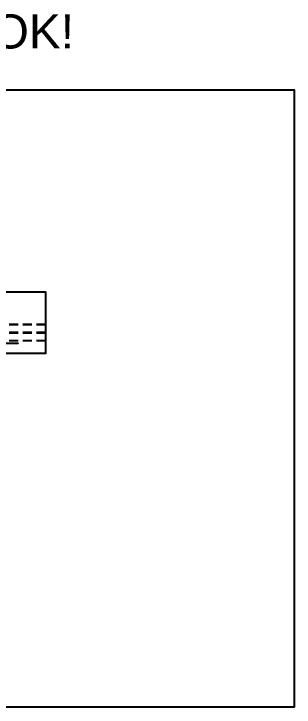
# Model space of a CAD drawing. Header units: metres. Extents: x 2362 to 4220, y 91 to 382.
# Drawn here: x 3737.7 to 3853.4, y 90.6 to 377.2 of the extents above; entities that cross this region are included whole.
import ezdxf

# ---------------------------------------------------------------- set-up
doc = ezdxf.new("R2010")
doc.units = ezdxf.units.M
doc.header["$LTSCALE"] = 5
doc.header["$MEASUREMENT"] = 0
doc.linetypes.add('DASHED', pattern=[0.75, 0.5, -0.25])
doc.layers.add('AREA', color=31, linetype='Continuous', plot=False)
for name, color, linetype in [('PENA 0.2', 2, 'Continuous'), ('PENA 02', 2, 'Continuous'), ('PENA 06', 6, 'Continuous')]:
    doc.layers.add(name, color=color, linetype=linetype)
doc.styles.add('Luana', font='arial.ttf')

msp = doc.modelspace()

# ---------------------------------------------------------------- linework, layer by layer
msp.add_lwpolyline([(3511.1544, 345.8417), (3853.4173, 345.8417), (3853.4173, 90.6482), (3511.1544, 90.6482)], close=True)
at = {"layer": 'AREA', "linetype": 'DASHED', "ltscale": 1.5}
for p, q in [((3750.7791, 248.8619), (3574.1462, 248.8619)), ((3750.7791, 248.6619), (3574.1462, 248.6619)), ((3750.7791, 245.4619), (3574.1462, 245.4619)), ((3750.7791, 245.2619), (3574.1462, 245.2619)), ((3750.7791, 245.2619), (3574.1462, 245.2619)), ((3750.7791, 245.2619), (3574.1462, 245.2619)), ((3750.7791, 242.0619), (3574.1462, 242.0619))]:
    msp.add_line(p, q, dxfattribs=at)
at = {"layer": 'PENA 02', "ltscale": 1.5}
msp.add_lwpolyline([(3574.1462, 262.3186), (3750.7791, 262.3186), (3750.7791, 236.7862), (3574.1462, 236.7862)], close=True, dxfattribs=at)
at = {"layer": 'PENA 02', "ltscale": 1.5, "const_width": 0.1}
msp.add_lwpolyline([(3739.4593, 240.8735), (3709.7437, 240.8519), (3676.8326, 240.8519), (3664.2326, 240.8519), (3605.4862, 240.8119), (3604.4986, 240.8119), (3599.4997, 240.8119), (3589.1394, 240.8119)], dxfattribs=at)
at = {"layer": 'PENA 06', "ltscale": 1.5}
msp.add_lwpolyline([(3739.4592, 241.0235), (3739.4592, 241.0235), (3709.7436, 241.0019), (3676.8326, 241.0019), (3664.2326, 241.0019), (3605.4861, 240.9619), (3604.4986, 240.9619), (3599.4997, 240.9619), (3589.1394, 240.9619)], dxfattribs=at)

# ---------------------------------------------------------------- texts
at = {"layer": 'PENA 0.2', "color": 3, "style": 'Luana'}
msp.add_text('OK!', height=14.10023, dxfattribs=at).set_placement((3728.6132, 362.9209))

doc.saveas('drawing.dxf')
